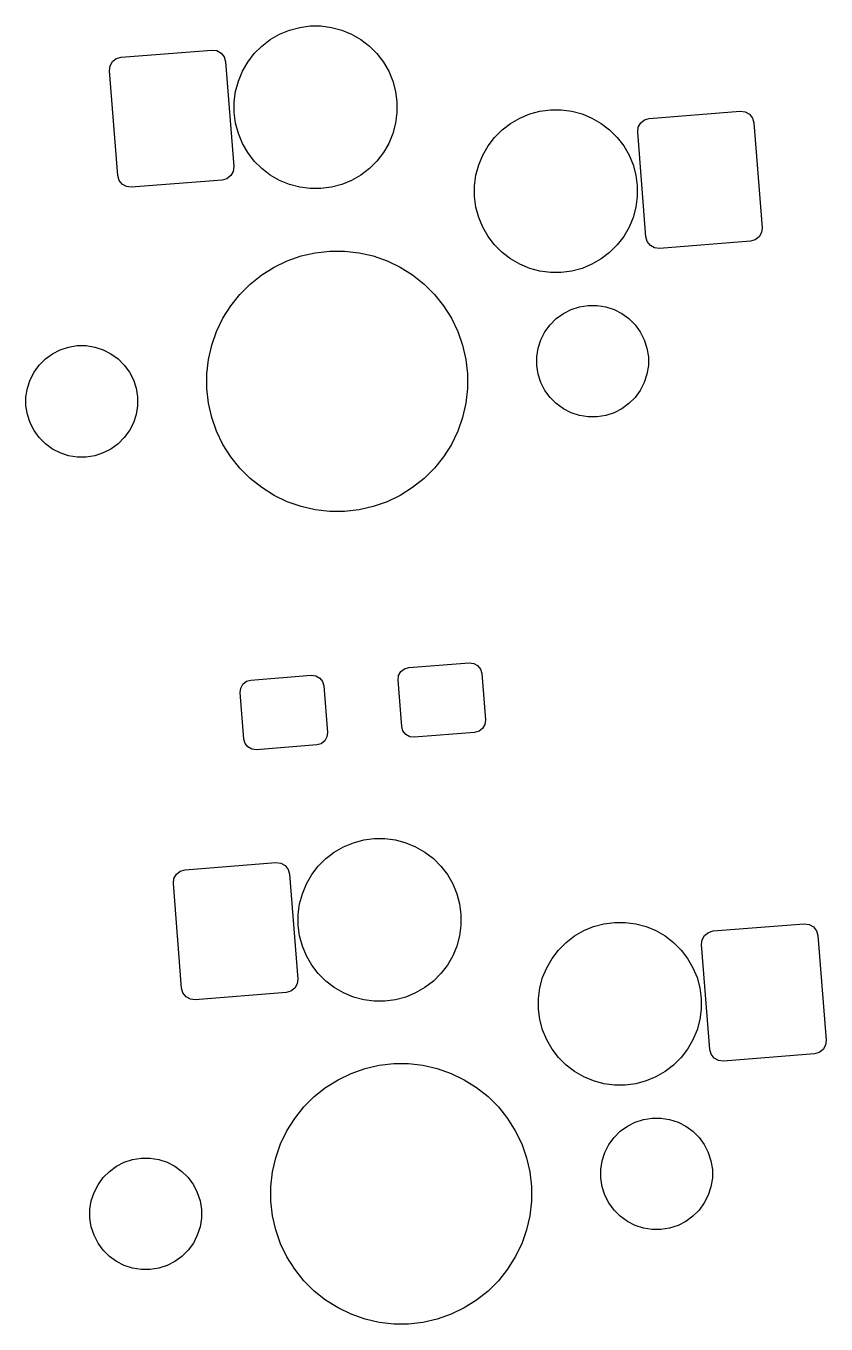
# Model space of a CAD drawing. Extents: x -173 to 103, y -39 to 59.
# Drawn here: x -170.14 to -152.97, y 7.51 to 35.38 of the extents above; entities that cross this region are included whole.
import ezdxf

# ---------------------------------------------------------------- set-up
doc = ezdxf.new("R2010")
doc.units = 0
doc.layers.add('BLACK', color=7, linetype='CONTINUOUS')

msp = doc.modelspace()

# ---------------------------------------------------------------- linework, layer by layer
at = {"layer": 'BLACK', "linetype": 'CONTINUOUS'}
for p, q in [((-164.900703, 35.089213), (-164.70246, 35.203668)), ((-164.70246, 35.203668), (-164.490974, 35.291269)), ((-164.490974, 35.291269), (-164.269863, 35.350515)), ((-164.269863, 35.350515), (-164.04291, 35.380394)), ((-164.04291, 35.380394), (-163.814, 35.380394)), ((-163.814, 35.380394), (-163.587047, 35.350515)), ((-163.587047, 35.350515), (-163.365936, 35.291269)), ((-163.365936, 35.291269), (-163.15445, 35.203668)), ((-163.15445, 35.203668), (-162.956207, 35.089213)), ((-168.103985, 34.709848), (-166.153495, 34.863356)), ((-166.153495, 34.863356), (-166.048203, 34.850893)), ((-166.048203, 34.850893), (-165.955695, 34.799086)), ((-165.244175, 34.787996), (-165.08231, 34.949861)), ((-165.08231, 34.949861), (-164.900703, 35.089213)), ((-162.956207, 35.089213), (-162.7746, 34.949861)), ((-162.7746, 34.949861), (-162.612735, 34.787996)), ((-168.341105, 34.522919), (-168.289297, 34.615427)), ((-168.289297, 34.615427), (-168.206033, 34.681069)), ((-168.206033, 34.681069), (-168.103985, 34.709848)), ((-165.955695, 34.799086), (-165.890054, 34.715821)), ((-165.890054, 34.715821), (-165.861275, 34.613774)), ((-165.861275, 34.613774), (-165.684229, 32.364209)), ((-165.497982, 34.408146), (-165.383527, 34.606389)), ((-165.383527, 34.606389), (-165.244175, 34.787996)), ((-162.612735, 34.787996), (-162.473383, 34.606389)), ((-162.473383, 34.606389), (-162.358928, 34.408146)), ((-168.353567, 34.417627), (-168.341105, 34.522919)), ((-168.176521, 32.168062), (-168.353567, 34.417627)), ((-165.585583, 34.19666), (-165.497982, 34.408146)), ((-162.358928, 34.408146), (-162.271327, 34.19666)), ((-165.644829, 33.975549), (-165.585583, 34.19666)), ((-162.271327, 34.19666), (-162.212081, 33.975549)), ((-165.674708, 33.748596), (-165.644829, 33.975549)), ((-165.674708, 33.519686), (-165.674708, 33.748596)), ((-162.212081, 33.975549), (-162.182202, 33.748596)), ((-162.182202, 33.748596), (-162.182202, 33.519686)), ((-165.644829, 33.292733), (-165.674708, 33.519686)), ((-162.182202, 33.519686), (-162.212081, 33.292733)), ((-159.545263, 33.402746), (-159.333777, 33.490347)), ((-159.333777, 33.490347), (-159.112666, 33.549593)), ((-159.112666, 33.549593), (-158.885713, 33.579472)), ((-158.885713, 33.579472), (-158.656803, 33.579472)), ((-158.656803, 33.579472), (-158.42985, 33.549593)), ((-158.42985, 33.549593), (-158.208739, 33.490347)), ((-158.208739, 33.490347), (-157.997253, 33.402746)), ((-156.765901, 33.395372), (-154.815411, 33.54888)), ((-154.815411, 33.54888), (-154.710119, 33.536417)), ((-154.710119, 33.536417), (-154.617611, 33.48461)), ((-154.617611, 33.48461), (-154.55197, 33.401345)), ((-165.585583, 33.071622), (-165.644829, 33.292733)), ((-162.212081, 33.292733), (-162.271327, 33.071622)), ((-159.925113, 33.148939), (-159.743506, 33.288291)), ((-159.743506, 33.288291), (-159.545263, 33.402746)), ((-157.997253, 33.402746), (-157.79901, 33.288291)), ((-157.79901, 33.288291), (-157.617403, 33.148939)), ((-157.015483, 33.103151), (-157.003021, 33.208443)), ((-157.003021, 33.208443), (-156.951213, 33.300951)), ((-156.951213, 33.300951), (-156.867949, 33.366593)), ((-156.867949, 33.366593), (-156.765901, 33.395372)), ((-154.55197, 33.401345), (-154.523191, 33.299298)), ((-154.523191, 33.299298), (-154.346145, 31.049733)), ((-165.497982, 32.860136), (-165.585583, 33.071622)), ((-162.271327, 33.071622), (-162.358928, 32.860136)), ((-160.22633, 32.805467), (-160.086978, 32.987074)), ((-160.086978, 32.987074), (-159.925113, 33.148939)), ((-157.617403, 33.148939), (-157.455538, 32.987074)), ((-157.455538, 32.987074), (-157.316186, 32.805467)), ((-156.838437, 30.853586), (-157.015483, 33.103151)), ((-165.383527, 32.661893), (-165.497982, 32.860136)), ((-165.244175, 32.480286), (-165.383527, 32.661893)), ((-162.473383, 32.661893), (-162.612735, 32.480286)), ((-162.358928, 32.860136), (-162.473383, 32.661893)), ((-160.340785, 32.607224), (-160.22633, 32.805467)), ((-157.316186, 32.805467), (-157.201731, 32.607224)), ((-165.684229, 32.364209), (-165.696691, 32.258917)), ((-165.08231, 32.318421), (-165.244175, 32.480286)), ((-162.612735, 32.480286), (-162.7746, 32.318421)), ((-160.487632, 32.174627), (-160.428386, 32.395738)), ((-160.428386, 32.395738), (-160.340785, 32.607224)), ((-157.201731, 32.607224), (-157.11413, 32.395738)), ((-157.11413, 32.395738), (-157.054884, 32.174627)), ((-168.147742, 32.066015), (-168.176521, 32.168062)), ((-168.082101, 31.98275), (-168.147742, 32.066015)), ((-165.933811, 32.071988), (-167.884301, 31.91848)), ((-165.831763, 32.100767), (-165.933811, 32.071988)), ((-165.748499, 32.166409), (-165.831763, 32.100767)), ((-165.696691, 32.258917), (-165.748499, 32.166409)), ((-164.900703, 32.179069), (-165.08231, 32.318421)), ((-164.70246, 32.064614), (-164.900703, 32.179069)), ((-164.490974, 31.977013), (-164.70246, 32.064614)), ((-163.15445, 32.064614), (-163.365936, 31.977013)), ((-162.956207, 32.179069), (-163.15445, 32.064614)), ((-162.7746, 32.318421), (-162.956207, 32.179069)), ((-160.517511, 31.947674), (-160.487632, 32.174627)), ((-157.054884, 32.174627), (-157.025005, 31.947674)), ((-167.989593, 31.930943), (-168.082101, 31.98275)), ((-167.884301, 31.91848), (-167.989593, 31.930943)), ((-164.269863, 31.917767), (-164.490974, 31.977013)), ((-164.04291, 31.887888), (-164.269863, 31.917767)), ((-163.814, 31.887888), (-164.04291, 31.887888)), ((-163.587047, 31.917767), (-163.814, 31.887888)), ((-163.365936, 31.977013), (-163.587047, 31.917767)), ((-160.517511, 31.718764), (-160.517511, 31.947674)), ((-157.025005, 31.947674), (-157.025005, 31.718764)), ((-160.487632, 31.491811), (-160.517511, 31.718764)), ((-157.025005, 31.718764), (-157.054884, 31.491811)), ((-160.428386, 31.2707), (-160.487632, 31.491811)), ((-160.340785, 31.059214), (-160.428386, 31.2707)), ((-157.11413, 31.2707), (-157.201731, 31.059214)), ((-157.054884, 31.491811), (-157.11413, 31.2707)), ((-160.22633, 30.860971), (-160.340785, 31.059214)), ((-157.201731, 31.059214), (-157.316186, 30.860971)), ((-154.358607, 30.944441), (-154.410415, 30.851933)), ((-154.346145, 31.049733), (-154.358607, 30.944441)), ((-160.086978, 30.679364), (-160.22633, 30.860971)), ((-159.925113, 30.517499), (-160.086978, 30.679364)), ((-157.455538, 30.679364), (-157.617403, 30.517499)), ((-157.316186, 30.860971), (-157.455538, 30.679364)), ((-156.809658, 30.751539), (-156.838437, 30.853586)), ((-156.744017, 30.668274), (-156.809658, 30.751539)), ((-156.651509, 30.616467), (-156.744017, 30.668274)), ((-154.595727, 30.757512), (-156.546217, 30.604004)), ((-154.493679, 30.786291), (-154.595727, 30.757512)), ((-154.410415, 30.851933), (-154.493679, 30.786291)), ((-164.53706, 30.339192), (-164.240685, 30.442898)), ((-164.240685, 30.442898), (-163.934563, 30.512768)), ((-163.934563, 30.512768), (-163.622543, 30.547924)), ((-163.622543, 30.547924), (-163.308549, 30.547924)), ((-163.308549, 30.547924), (-162.996529, 30.512768)), ((-162.996529, 30.512768), (-162.690407, 30.442898)), ((-162.690407, 30.442898), (-162.394032, 30.339192)), ((-159.743506, 30.378147), (-159.925113, 30.517499)), ((-159.545263, 30.263692), (-159.743506, 30.378147)), ((-157.79901, 30.378147), (-157.997253, 30.263692)), ((-157.617403, 30.517499), (-157.79901, 30.378147)), ((-156.546217, 30.604004), (-156.651509, 30.616467)), ((-165.085826, 30.035899), (-164.819959, 30.202955)), ((-164.819959, 30.202955), (-164.53706, 30.339192)), ((-162.394032, 30.339192), (-162.111133, 30.202955)), ((-162.111133, 30.202955), (-161.845266, 30.035899)), ((-159.333777, 30.176091), (-159.545263, 30.263692)), ((-159.112666, 30.116845), (-159.333777, 30.176091)), ((-158.885713, 30.086966), (-159.112666, 30.116845)), ((-158.42985, 30.116845), (-158.656803, 30.086966)), ((-158.208739, 30.176091), (-158.42985, 30.116845)), ((-157.997253, 30.263692), (-158.208739, 30.176091)), ((-165.553344, 29.618099), (-165.331316, 29.840127)), ((-165.331316, 29.840127), (-165.085826, 30.035899)), ((-161.845266, 30.035899), (-161.599776, 29.840127)), ((-161.599776, 29.840127), (-161.377748, 29.618099)), ((-158.656803, 30.086966), (-158.885713, 30.086966)), ((-165.749116, 29.372609), (-165.553344, 29.618099)), ((-161.377748, 29.618099), (-161.181976, 29.372609)), ((-165.916172, 29.106742), (-165.749116, 29.372609)), ((-161.181976, 29.372609), (-161.01492, 29.106742)), ((-158.609499, 29.207022), (-158.441721, 29.292509)), ((-158.441721, 29.292509), (-158.262635, 29.350698)), ((-158.262635, 29.350698), (-158.076652, 29.380155)), ((-158.076652, 29.380155), (-157.88835, 29.380155)), ((-157.88835, 29.380155), (-157.702367, 29.350698)), ((-157.702367, 29.350698), (-157.523281, 29.292509)), ((-157.523281, 29.292509), (-157.355503, 29.207022)), ((-166.052409, 28.823843), (-165.916172, 29.106742)), ((-161.01492, 29.106742), (-160.878683, 28.823843)), ((-158.894988, 28.963192), (-158.761839, 29.096341)), ((-158.761839, 29.096341), (-158.609499, 29.207022)), ((-157.355503, 29.207022), (-157.203163, 29.096341)), ((-157.203163, 29.096341), (-157.070014, 28.963192)), ((-166.156115, 28.527468), (-166.052409, 28.823843)), ((-160.878683, 28.823843), (-160.774977, 28.527468)), ((-159.091156, 28.643074), (-159.005669, 28.810852)), ((-159.005669, 28.810852), (-158.894988, 28.963192)), ((-157.070014, 28.963192), (-156.959333, 28.810852)), ((-156.959333, 28.810852), (-156.873846, 28.643074)), ((-169.575589, 28.343972), (-169.407811, 28.429459)), ((-169.407811, 28.429459), (-169.228725, 28.487648)), ((-169.228725, 28.487648), (-169.042742, 28.517105)), ((-169.042742, 28.517105), (-168.85444, 28.517105)), ((-168.85444, 28.517105), (-168.668457, 28.487648)), ((-168.668457, 28.487648), (-168.489371, 28.429459)), ((-168.489371, 28.429459), (-168.321593, 28.343972)), ((-166.225985, 28.221346), (-166.156115, 28.527468)), ((-160.774977, 28.527468), (-160.705107, 28.221346)), ((-159.178802, 28.278005), (-159.149345, 28.463988)), ((-159.149345, 28.463988), (-159.091156, 28.643074)), ((-156.873846, 28.643074), (-156.815657, 28.463988)), ((-156.815657, 28.463988), (-156.7862, 28.278005)), ((-169.861078, 28.100142), (-169.727929, 28.233291)), ((-169.727929, 28.233291), (-169.575589, 28.343972)), ((-168.321593, 28.343972), (-168.169253, 28.233291)), ((-168.169253, 28.233291), (-168.036104, 28.100142)), ((-166.261141, 27.909326), (-166.225985, 28.221346)), ((-160.705107, 28.221346), (-160.669951, 27.909326)), ((-159.178802, 28.089703), (-159.178802, 28.278005)), ((-156.7862, 28.278005), (-156.7862, 28.089703)), ((-170.057246, 27.780024), (-169.971759, 27.947802)), ((-169.971759, 27.947802), (-169.861078, 28.100142)), ((-168.036104, 28.100142), (-167.925423, 27.947802)), ((-167.925423, 27.947802), (-167.839936, 27.780024)), ((-166.261141, 27.595332), (-166.261141, 27.909326)), ((-160.669951, 27.909326), (-160.669951, 27.595332)), ((-159.149345, 27.90372), (-159.178802, 28.089703)), ((-159.091156, 27.724634), (-159.149345, 27.90372)), ((-156.815657, 27.90372), (-156.873846, 27.724634)), ((-156.7862, 28.089703), (-156.815657, 27.90372)), ((-170.144892, 27.414955), (-170.115435, 27.600938)), ((-170.115435, 27.600938), (-170.057246, 27.780024)), ((-167.839936, 27.780024), (-167.781747, 27.600938)), ((-167.781747, 27.600938), (-167.75229, 27.414955)), ((-166.225985, 27.283312), (-166.261141, 27.595332)), ((-160.669951, 27.595332), (-160.705107, 27.283312)), ((-159.005669, 27.556856), (-159.091156, 27.724634)), ((-156.873846, 27.724634), (-156.959333, 27.556856)), ((-170.144892, 27.226653), (-170.144892, 27.414955)), ((-167.75229, 27.414955), (-167.75229, 27.226653)), ((-158.894988, 27.404516), (-159.005669, 27.556856)), ((-158.761839, 27.271367), (-158.894988, 27.404516)), ((-157.070014, 27.404516), (-157.203163, 27.271367)), ((-156.959333, 27.556856), (-157.070014, 27.404516)), ((-170.115435, 27.04067), (-170.144892, 27.226653)), ((-170.057246, 26.861584), (-170.115435, 27.04067)), ((-167.781747, 27.04067), (-167.839936, 26.861584)), ((-167.75229, 27.226653), (-167.781747, 27.04067)), ((-166.156115, 26.97719), (-166.225985, 27.283312)), ((-160.705107, 27.283312), (-160.774977, 26.97719)), ((-158.609499, 27.160686), (-158.761839, 27.271367)), ((-158.441721, 27.075199), (-158.609499, 27.160686)), ((-158.262635, 27.01701), (-158.441721, 27.075199)), ((-157.523281, 27.075199), (-157.702367, 27.01701)), ((-157.355503, 27.160686), (-157.523281, 27.075199)), ((-157.203163, 27.271367), (-157.355503, 27.160686)), ((-169.971759, 26.693806), (-170.057246, 26.861584)), ((-167.839936, 26.861584), (-167.925423, 26.693806)), ((-166.052409, 26.680815), (-166.156115, 26.97719)), ((-160.774977, 26.97719), (-160.878683, 26.680815)), ((-158.076652, 26.987553), (-158.262635, 27.01701)), ((-157.88835, 26.987553), (-158.076652, 26.987553)), ((-157.702367, 27.01701), (-157.88835, 26.987553)), ((-169.861078, 26.541466), (-169.971759, 26.693806)), ((-169.727929, 26.408317), (-169.861078, 26.541466)), ((-168.036104, 26.541466), (-168.169253, 26.408317)), ((-167.925423, 26.693806), (-168.036104, 26.541466)), ((-165.916172, 26.397916), (-166.052409, 26.680815)), ((-160.878683, 26.680815), (-161.01492, 26.397916)), ((-169.575589, 26.297636), (-169.727929, 26.408317)), ((-169.407811, 26.212149), (-169.575589, 26.297636)), ((-169.228725, 26.15396), (-169.407811, 26.212149)), ((-168.489371, 26.212149), (-168.668457, 26.15396)), ((-168.321593, 26.297636), (-168.489371, 26.212149)), ((-168.169253, 26.408317), (-168.321593, 26.297636)), ((-165.749116, 26.132049), (-165.916172, 26.397916)), ((-161.01492, 26.397916), (-161.181976, 26.132049)), ((-169.042742, 26.124503), (-169.228725, 26.15396)), ((-168.85444, 26.124503), (-169.042742, 26.124503)), ((-168.668457, 26.15396), (-168.85444, 26.124503)), ((-165.553344, 25.886559), (-165.749116, 26.132049)), ((-161.181976, 26.132049), (-161.377748, 25.886559)), ((-165.331316, 25.664531), (-165.553344, 25.886559)), ((-165.085826, 25.468759), (-165.331316, 25.664531)), ((-161.599776, 25.664531), (-161.845266, 25.468759)), ((-161.377748, 25.886559), (-161.599776, 25.664531)), ((-164.819959, 25.301703), (-165.085826, 25.468759)), ((-161.845266, 25.468759), (-162.111133, 25.301703)), ((-164.53706, 25.165466), (-164.819959, 25.301703)), ((-164.240685, 25.06176), (-164.53706, 25.165466)), ((-162.394032, 25.165466), (-162.690407, 25.06176)), ((-162.111133, 25.301703), (-162.394032, 25.165466)), ((-163.934563, 24.99189), (-164.240685, 25.06176)), ((-163.622543, 24.956734), (-163.934563, 24.99189)), ((-163.308549, 24.956734), (-163.622543, 24.956734)), ((-162.996529, 24.99189), (-163.308549, 24.956734)), ((-162.690407, 25.06176), (-162.996529, 24.99189)), ((-162.146563, 21.432002), (-162.098901, 21.51711)), ((-162.098901, 21.51711), (-162.022297, 21.577499)), ((-162.022297, 21.577499), (-161.928414, 21.603977)), ((-161.928414, 21.603977), (-160.632421, 21.705973)), ((-160.632421, 21.705973), (-160.535552, 21.694508)), ((-160.535552, 21.694508), (-160.450444, 21.646846)), ((-160.450444, 21.646846), (-160.390055, 21.570242)), ((-160.390055, 21.570242), (-160.363577, 21.476359)), ((-160.363577, 21.476359), (-160.285118, 20.479442)), ((-165.536081, 21.165242), (-165.488419, 21.25035)), ((-165.488419, 21.25035), (-165.411815, 21.310739)), ((-165.411815, 21.310739), (-165.317932, 21.337217)), ((-165.317932, 21.337217), (-164.021939, 21.439213)), ((-164.021939, 21.439213), (-163.92507, 21.427748)), ((-163.92507, 21.427748), (-163.839962, 21.380086)), ((-163.839962, 21.380086), (-163.779573, 21.303482)), ((-163.779573, 21.303482), (-163.753095, 21.209599)), ((-163.753095, 21.209599), (-163.674636, 20.212682)), ((-162.158028, 21.335132), (-162.146563, 21.432002)), ((-162.079569, 20.338215), (-162.158028, 21.335132)), ((-165.547546, 21.068372), (-165.536081, 21.165242)), ((-165.469087, 20.071455), (-165.547546, 21.068372)), ((-160.296583, 20.382572), (-160.344245, 20.297464)), ((-160.285118, 20.479442), (-160.296583, 20.382572)), ((-165.442609, 19.977572), (-165.469087, 20.071455)), ((-163.686101, 20.115812), (-163.733763, 20.030704)), ((-163.674636, 20.212682), (-163.686101, 20.115812)), ((-162.053091, 20.244332), (-162.079569, 20.338215)), ((-161.992702, 20.167728), (-162.053091, 20.244332)), ((-161.907594, 20.120066), (-161.992702, 20.167728)), ((-161.810725, 20.108601), (-161.907594, 20.120066)), ((-160.514732, 20.210597), (-161.810725, 20.108601)), ((-160.420849, 20.237075), (-160.514732, 20.210597)), ((-160.344245, 20.297464), (-160.420849, 20.237075)), ((-165.38222, 19.900968), (-165.442609, 19.977572)), ((-165.297112, 19.853306), (-165.38222, 19.900968)), ((-165.200243, 19.841841), (-165.297112, 19.853306)), ((-163.90425, 19.943837), (-165.200243, 19.841841)), ((-163.810367, 19.970315), (-163.90425, 19.943837)), ((-163.733763, 20.030704), (-163.810367, 19.970315)), ((-163.329426, 17.757615), (-163.11794, 17.845216)), ((-163.11794, 17.845216), (-162.896829, 17.904462)), ((-162.896829, 17.904462), (-162.669876, 17.934341)), ((-162.669876, 17.934341), (-162.440966, 17.934341)), ((-162.440966, 17.934341), (-162.214013, 17.904462)), ((-162.214013, 17.904462), (-161.992902, 17.845216)), ((-161.992902, 17.845216), (-161.781416, 17.757615)), ((-163.709276, 17.503808), (-163.527669, 17.64316)), ((-163.527669, 17.64316), (-163.329426, 17.757615)), ((-161.781416, 17.757615), (-161.583173, 17.64316)), ((-161.583173, 17.64316), (-161.401566, 17.503808)), ((-166.730951, 17.263795), (-164.780461, 17.417303)), ((-164.780461, 17.417303), (-164.675169, 17.40484)), ((-164.675169, 17.40484), (-164.582661, 17.353033)), ((-164.582661, 17.353033), (-164.51702, 17.269768)), ((-164.010493, 17.160336), (-163.871141, 17.341943)), ((-163.871141, 17.341943), (-163.709276, 17.503808)), ((-161.401566, 17.503808), (-161.239701, 17.341943)), ((-161.239701, 17.341943), (-161.100349, 17.160336)), ((-166.980533, 16.971574), (-166.968071, 17.076866)), ((-166.968071, 17.076866), (-166.916263, 17.169374)), ((-166.916263, 17.169374), (-166.832999, 17.235016)), ((-166.832999, 17.235016), (-166.730951, 17.263795)), ((-164.51702, 17.269768), (-164.488241, 17.167721)), ((-164.488241, 17.167721), (-164.311195, 14.918156)), ((-164.124948, 16.962093), (-164.010493, 17.160336)), ((-161.100349, 17.160336), (-160.985894, 16.962093)), ((-166.803487, 14.722009), (-166.980533, 16.971574)), ((-164.271795, 16.529496), (-164.212549, 16.750607)), ((-164.212549, 16.750607), (-164.124948, 16.962093)), ((-160.985894, 16.962093), (-160.898293, 16.750607)), ((-160.898293, 16.750607), (-160.839047, 16.529496)), ((-164.301674, 16.302543), (-164.271795, 16.529496)), ((-160.839047, 16.529496), (-160.809168, 16.302543)), ((-164.301674, 16.073633), (-164.301674, 16.302543)), ((-160.809168, 16.302543), (-160.809168, 16.073633)), ((-164.271795, 15.84668), (-164.301674, 16.073633)), ((-160.809168, 16.073633), (-160.839047, 15.84668)), ((-158.370472, 15.842238), (-158.172229, 15.956693)), ((-158.172229, 15.956693), (-157.960743, 16.044294)), ((-157.960743, 16.044294), (-157.739632, 16.10354)), ((-157.739632, 16.10354), (-157.512679, 16.133419)), ((-157.512679, 16.133419), (-157.283769, 16.133419)), ((-157.283769, 16.133419), (-157.056816, 16.10354)), ((-157.056816, 16.10354), (-156.835705, 16.044294)), ((-156.835705, 16.044294), (-156.624219, 15.956693)), ((-156.624219, 15.956693), (-156.425976, 15.842238)), ((-155.578179, 15.854898), (-155.494915, 15.92054)), ((-155.494915, 15.92054), (-155.392867, 15.949319)), ((-155.392867, 15.949319), (-153.442377, 16.102827)), ((-153.442377, 16.102827), (-153.337085, 16.090364)), ((-153.337085, 16.090364), (-153.244577, 16.038557)), ((-153.244577, 16.038557), (-153.178936, 15.955292)), ((-153.178936, 15.955292), (-153.150157, 15.853245)), ((-164.212549, 15.625569), (-164.271795, 15.84668)), ((-164.124948, 15.414083), (-164.212549, 15.625569)), ((-160.898293, 15.625569), (-160.985894, 15.414083)), ((-160.839047, 15.84668), (-160.898293, 15.625569)), ((-158.713944, 15.541021), (-158.552079, 15.702886)), ((-158.552079, 15.702886), (-158.370472, 15.842238)), ((-156.425976, 15.842238), (-156.244369, 15.702886)), ((-156.244369, 15.702886), (-156.082504, 15.541021)), ((-155.642449, 15.657098), (-155.629987, 15.76239)), ((-155.465403, 13.407533), (-155.642449, 15.657098)), ((-155.629987, 15.76239), (-155.578179, 15.854898)), ((-153.150157, 15.853245), (-152.973111, 13.60368)), ((-164.010493, 15.21584), (-164.124948, 15.414083)), ((-160.985894, 15.414083), (-161.100349, 15.21584)), ((-158.967751, 15.161171), (-158.853296, 15.359414)), ((-158.853296, 15.359414), (-158.713944, 15.541021)), ((-156.082504, 15.541021), (-155.943152, 15.359414)), ((-155.943152, 15.359414), (-155.828697, 15.161171)), ((-163.871141, 15.034233), (-164.010493, 15.21584)), ((-161.100349, 15.21584), (-161.239701, 15.034233)), ((-159.055352, 14.949685), (-158.967751, 15.161171)), ((-155.828697, 15.161171), (-155.741096, 14.949685)), ((-164.323657, 14.812864), (-164.375465, 14.720356)), ((-164.311195, 14.918156), (-164.323657, 14.812864)), ((-163.709276, 14.872368), (-163.871141, 15.034233)), ((-163.527669, 14.733016), (-163.709276, 14.872368)), ((-161.401566, 14.872368), (-161.583173, 14.733016)), ((-161.239701, 15.034233), (-161.401566, 14.872368)), ((-159.114598, 14.728574), (-159.055352, 14.949685)), ((-155.741096, 14.949685), (-155.68185, 14.728574)), ((-166.774708, 14.619962), (-166.803487, 14.722009)), ((-166.709067, 14.536697), (-166.774708, 14.619962)), ((-166.616559, 14.48489), (-166.709067, 14.536697)), ((-164.560777, 14.625935), (-166.511267, 14.472427)), ((-164.458729, 14.654714), (-164.560777, 14.625935)), ((-164.375465, 14.720356), (-164.458729, 14.654714)), ((-163.329426, 14.618561), (-163.527669, 14.733016)), ((-163.11794, 14.53096), (-163.329426, 14.618561)), ((-162.896829, 14.471714), (-163.11794, 14.53096)), ((-161.992902, 14.53096), (-162.214013, 14.471714)), ((-161.781416, 14.618561), (-161.992902, 14.53096)), ((-161.583173, 14.733016), (-161.781416, 14.618561)), ((-159.144477, 14.501621), (-159.114598, 14.728574)), ((-159.144477, 14.272711), (-159.144477, 14.501621)), ((-155.68185, 14.728574), (-155.651971, 14.501621)), ((-155.651971, 14.501621), (-155.651971, 14.272711)), ((-166.511267, 14.472427), (-166.616559, 14.48489)), ((-162.669876, 14.441835), (-162.896829, 14.471714)), ((-162.440966, 14.441835), (-162.669876, 14.441835)), ((-162.214013, 14.471714), (-162.440966, 14.441835)), ((-159.114598, 14.045758), (-159.144477, 14.272711)), ((-155.651971, 14.272711), (-155.68185, 14.045758)), ((-159.055352, 13.824647), (-159.114598, 14.045758)), ((-155.68185, 14.045758), (-155.741096, 13.824647)), ((-158.967751, 13.613161), (-159.055352, 13.824647)), ((-155.741096, 13.824647), (-155.828697, 13.613161)), ((-158.853296, 13.414918), (-158.967751, 13.613161)), ((-158.713944, 13.233311), (-158.853296, 13.414918)), ((-155.943152, 13.414918), (-156.082504, 13.233311)), ((-155.828697, 13.613161), (-155.943152, 13.414918)), ((-155.436624, 13.305486), (-155.465403, 13.407533)), ((-153.037381, 13.40588), (-153.120645, 13.340238)), ((-152.985573, 13.498388), (-153.037381, 13.40588)), ((-152.973111, 13.60368), (-152.985573, 13.498388)), ((-162.561529, 13.066715), (-162.249509, 13.101871)), ((-162.249509, 13.101871), (-161.935515, 13.101871)), ((-161.935515, 13.101871), (-161.623495, 13.066715)), ((-158.552079, 13.071446), (-158.713944, 13.233311)), ((-156.082504, 13.233311), (-156.244369, 13.071446)), ((-155.370983, 13.222221), (-155.436624, 13.305486)), ((-155.278475, 13.170414), (-155.370983, 13.222221)), ((-155.173183, 13.157951), (-155.278475, 13.170414)), ((-153.222693, 13.311459), (-155.173183, 13.157951)), ((-153.120645, 13.340238), (-153.222693, 13.311459)), ((-163.446925, 12.756902), (-163.164026, 12.893139)), ((-163.164026, 12.893139), (-162.867651, 12.996845)), ((-162.867651, 12.996845), (-162.561529, 13.066715)), ((-161.623495, 13.066715), (-161.317373, 12.996845)), ((-161.317373, 12.996845), (-161.020998, 12.893139)), ((-161.020998, 12.893139), (-160.738099, 12.756902)), ((-158.370472, 12.932094), (-158.552079, 13.071446)), ((-158.172229, 12.817639), (-158.370472, 12.932094)), ((-156.425976, 12.932094), (-156.624219, 12.817639)), ((-156.244369, 13.071446), (-156.425976, 12.932094)), ((-163.958282, 12.394074), (-163.712792, 12.589846)), ((-163.712792, 12.589846), (-163.446925, 12.756902)), ((-160.738099, 12.756902), (-160.472232, 12.589846)), ((-160.472232, 12.589846), (-160.226742, 12.394074)), ((-157.960743, 12.730038), (-158.172229, 12.817639)), ((-157.739632, 12.670792), (-157.960743, 12.730038)), ((-157.512679, 12.640913), (-157.739632, 12.670792)), ((-157.283769, 12.640913), (-157.512679, 12.640913)), ((-157.056816, 12.670792), (-157.283769, 12.640913)), ((-156.835705, 12.730038), (-157.056816, 12.670792)), ((-156.624219, 12.817639), (-156.835705, 12.730038)), ((-164.18031, 12.172046), (-163.958282, 12.394074)), ((-160.226742, 12.394074), (-160.004714, 12.172046)), ((-164.376082, 11.926556), (-164.18031, 12.172046)), ((-160.004714, 12.172046), (-159.808942, 11.926556)), ((-164.543138, 11.660689), (-164.376082, 11.926556)), ((-159.808942, 11.926556), (-159.641886, 11.660689)), ((-157.388805, 11.650288), (-157.236465, 11.760969)), ((-157.236465, 11.760969), (-157.068687, 11.846456)), ((-157.068687, 11.846456), (-156.889601, 11.904645)), ((-156.889601, 11.904645), (-156.703618, 11.934102)), ((-156.703618, 11.934102), (-156.515316, 11.934102)), ((-156.515316, 11.934102), (-156.329333, 11.904645)), ((-156.329333, 11.904645), (-156.150247, 11.846456)), ((-156.150247, 11.846456), (-155.982469, 11.760969)), ((-155.982469, 11.760969), (-155.830129, 11.650288)), ((-164.679375, 11.37779), (-164.543138, 11.660689)), ((-159.641886, 11.660689), (-159.505649, 11.37779)), ((-157.632635, 11.364799), (-157.521954, 11.517139)), ((-157.521954, 11.517139), (-157.388805, 11.650288)), ((-155.830129, 11.650288), (-155.69698, 11.517139)), ((-155.69698, 11.517139), (-155.586299, 11.364799)), ((-164.783081, 11.081415), (-164.679375, 11.37779)), ((-159.505649, 11.37779), (-159.401943, 11.081415)), ((-157.776311, 11.017935), (-157.718122, 11.197021)), ((-157.718122, 11.197021), (-157.632635, 11.364799)), ((-155.586299, 11.364799), (-155.500812, 11.197021)), ((-155.500812, 11.197021), (-155.442623, 11.017935)), ((-168.354895, 10.787238), (-168.202555, 10.897919)), ((-168.202555, 10.897919), (-168.034777, 10.983406)), ((-168.034777, 10.983406), (-167.855691, 11.041595)), ((-167.855691, 11.041595), (-167.669708, 11.071052)), ((-167.669708, 11.071052), (-167.481406, 11.071052)), ((-167.481406, 11.071052), (-167.295423, 11.041595)), ((-167.295423, 11.041595), (-167.116337, 10.983406)), ((-167.116337, 10.983406), (-166.948559, 10.897919)), ((-166.948559, 10.897919), (-166.796219, 10.787238)), ((-164.852951, 10.775293), (-164.783081, 11.081415)), ((-159.401943, 11.081415), (-159.332073, 10.775293)), ((-157.805768, 10.831952), (-157.776311, 11.017935)), ((-155.442623, 11.017935), (-155.413166, 10.831952)), ((-168.598725, 10.501749), (-168.488044, 10.654089)), ((-168.488044, 10.654089), (-168.354895, 10.787238)), ((-166.796219, 10.787238), (-166.66307, 10.654089)), ((-166.66307, 10.654089), (-166.552389, 10.501749)), ((-164.888107, 10.463273), (-164.852951, 10.775293)), ((-159.332073, 10.775293), (-159.296917, 10.463273)), ((-157.805768, 10.64365), (-157.805768, 10.831952)), ((-157.776311, 10.457667), (-157.805768, 10.64365)), ((-155.413166, 10.64365), (-155.442623, 10.457667)), ((-155.413166, 10.831952), (-155.413166, 10.64365)), ((-168.742401, 10.154885), (-168.684212, 10.333971)), ((-168.684212, 10.333971), (-168.598725, 10.501749)), ((-166.552389, 10.501749), (-166.466902, 10.333971)), ((-166.466902, 10.333971), (-166.408713, 10.154885)), ((-164.888107, 10.149279), (-164.888107, 10.463273)), ((-159.296917, 10.463273), (-159.296917, 10.149279)), ((-157.718122, 10.278581), (-157.776311, 10.457667)), ((-155.442623, 10.457667), (-155.500812, 10.278581)), ((-168.771858, 9.968902), (-168.742401, 10.154885)), ((-166.408713, 10.154885), (-166.379256, 9.968902)), ((-164.852951, 9.837259), (-164.888107, 10.149279)), ((-159.296917, 10.149279), (-159.332073, 9.837259)), ((-157.632635, 10.110803), (-157.718122, 10.278581)), ((-157.521954, 9.958463), (-157.632635, 10.110803)), ((-155.586299, 10.110803), (-155.69698, 9.958463)), ((-155.500812, 10.278581), (-155.586299, 10.110803)), ((-168.771858, 9.7806), (-168.771858, 9.968902)), ((-168.742401, 9.594617), (-168.771858, 9.7806)), ((-166.379256, 9.7806), (-166.408713, 9.594617)), ((-166.379256, 9.968902), (-166.379256, 9.7806)), ((-164.783081, 9.531137), (-164.852951, 9.837259)), ((-159.332073, 9.837259), (-159.401943, 9.531137)), ((-157.388805, 9.825314), (-157.521954, 9.958463)), ((-157.236465, 9.714633), (-157.388805, 9.825314)), ((-155.830129, 9.825314), (-155.982469, 9.714633)), ((-155.69698, 9.958463), (-155.830129, 9.825314)), ((-168.684212, 9.415531), (-168.742401, 9.594617)), ((-166.408713, 9.594617), (-166.466902, 9.415531)), ((-164.679375, 9.234762), (-164.783081, 9.531137)), ((-159.401943, 9.531137), (-159.505649, 9.234762)), ((-157.068687, 9.629146), (-157.236465, 9.714633)), ((-156.889601, 9.570957), (-157.068687, 9.629146)), ((-156.703618, 9.5415), (-156.889601, 9.570957)), ((-156.515316, 9.5415), (-156.703618, 9.5415)), ((-156.329333, 9.570957), (-156.515316, 9.5415)), ((-156.150247, 9.629146), (-156.329333, 9.570957)), ((-155.982469, 9.714633), (-156.150247, 9.629146)), ((-168.598725, 9.247753), (-168.684212, 9.415531)), ((-168.488044, 9.095413), (-168.598725, 9.247753)), ((-166.552389, 9.247753), (-166.66307, 9.095413)), ((-166.466902, 9.415531), (-166.552389, 9.247753)), ((-164.543138, 8.951863), (-164.679375, 9.234762)), ((-159.505649, 9.234762), (-159.641886, 8.951863)), ((-168.354895, 8.962264), (-168.488044, 9.095413)), ((-168.202555, 8.851583), (-168.354895, 8.962264)), ((-166.796219, 8.962264), (-166.948559, 8.851583)), ((-166.66307, 9.095413), (-166.796219, 8.962264)), ((-164.376082, 8.685996), (-164.543138, 8.951863)), ((-159.641886, 8.951863), (-159.808942, 8.685996)), ((-168.034777, 8.766096), (-168.202555, 8.851583)), ((-167.855691, 8.707907), (-168.034777, 8.766096)), ((-167.669708, 8.67845), (-167.855691, 8.707907)), ((-167.481406, 8.67845), (-167.669708, 8.67845)), ((-167.295423, 8.707907), (-167.481406, 8.67845)), ((-167.116337, 8.766096), (-167.295423, 8.707907)), ((-166.948559, 8.851583), (-167.116337, 8.766096)), ((-164.18031, 8.440506), (-164.376082, 8.685996)), ((-159.808942, 8.685996), (-160.004714, 8.440506)), ((-163.958282, 8.218478), (-164.18031, 8.440506)), ((-160.004714, 8.440506), (-160.226742, 8.218478)), ((-163.712792, 8.022706), (-163.958282, 8.218478)), ((-160.226742, 8.218478), (-160.472232, 8.022706)), ((-163.446925, 7.85565), (-163.712792, 8.022706)), ((-163.164026, 7.719413), (-163.446925, 7.85565)), ((-160.738099, 7.85565), (-161.020998, 7.719413)), ((-160.472232, 8.022706), (-160.738099, 7.85565)), ((-162.867651, 7.615707), (-163.164026, 7.719413)), ((-162.561529, 7.545837), (-162.867651, 7.615707)), ((-162.249509, 7.510681), (-162.561529, 7.545837)), ((-161.623495, 7.545837), (-161.935515, 7.510681)), ((-161.317373, 7.615707), (-161.623495, 7.545837)), ((-161.020998, 7.719413), (-161.317373, 7.615707)), ((-161.935515, 7.510681), (-162.249509, 7.510681))]:
    msp.add_line(p, q, dxfattribs=at)

doc.saveas('drawing.dxf')
